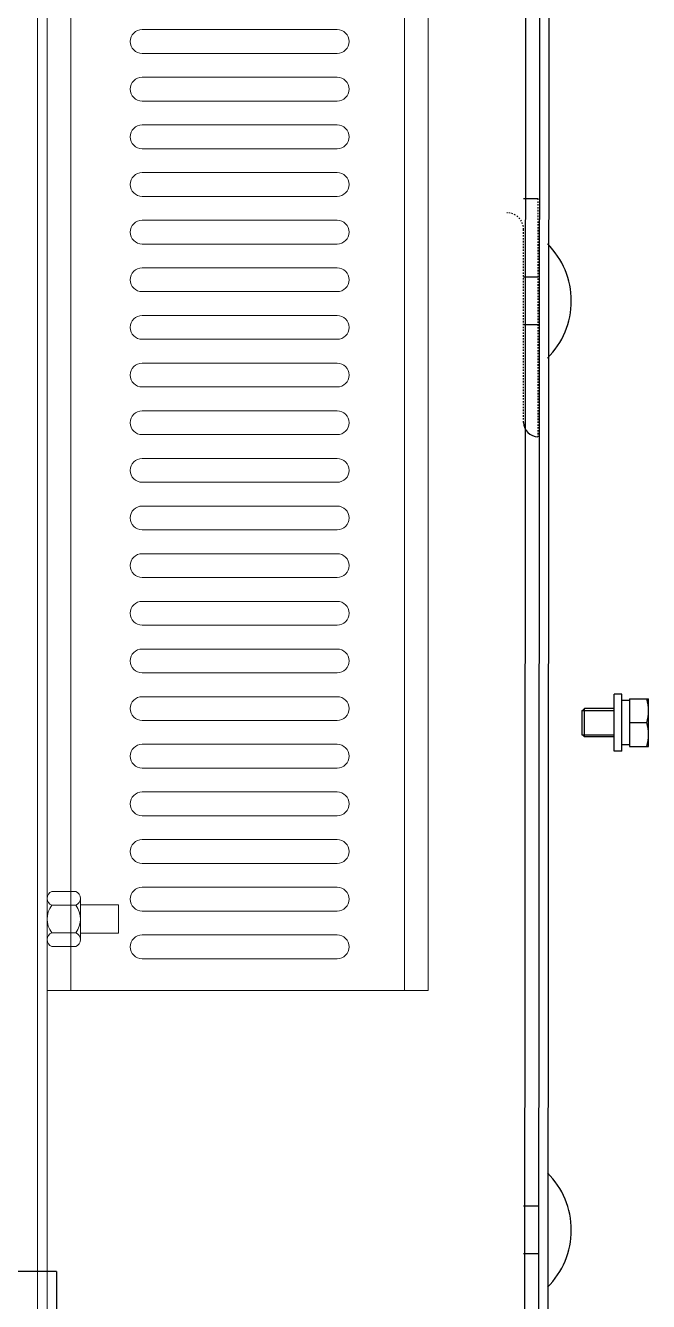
# Model space of a CAD drawing. Extents: x 54056 to 359947, y -41534 to 373650.
# Drawn here: x 84253.6 to 84384.3, y -36706.6 to -36438.8 of the extents above; entities that cross this region are included whole.
import ezdxf

# ---------------------------------------------------------------- set-up
doc = ezdxf.new("R2010")
doc.units = 0
doc.header["$LTSCALE"] = 3
doc.header["$MEASUREMENT"] = 0
doc.linetypes.add('CENTER', pattern=[50.8, 31.75, -6.35, 6.35, -6.35])
doc.linetypes.add('HIDDEN', pattern=[0.2, 0.1, -0.1])
doc.layers.get('0').update_dxf_attribs({"linetype": 'CONTINUOUS', "lineweight": 30})
for name, color, linetype in [('02___PRT_ALL_AXES', 7, 'CONTINUOUS'), ('1', 6, 'CENTER'), ('ROUNDS', 7, 'CONTINUOUS')]:
    doc.layers.add(name, color=color, linetype=linetype)
doc.layers.add('DIM', color=4, linetype='CONTINUOUS', lineweight=20)

# ---------------------------------------------------------------- blocks, each defined once
blk = doc.blocks.new('555115')
at = {"color": 0, "linetype": 'ByBlock', "lineweight": -2}
for p, q in [((104820.52, -9172.05), (104820.52, -9772.05)), ((104822.52, -9613.55), (104822.52, -9173.55)), ((104822.52, -9173.55), (104822.52, -9772.05)), ((104822.52, -9173.55), (104822.52, -9613.55)), ((104827.52, -9245.32), (104827.52, -9605.32)), ((104897.52, -9245.32), (104897.52, -9605.32)), ((104902.52, -9245.32), (104902.52, -9605.32)), ((104842.46, -9403.66), (104883.4, -9403.66)), ((104842.46, -9408.66), (104883.4, -9408.66)), ((104842.46, -9413.66), (104883.4, -9413.66)), ((104842.46, -9418.66), (104883.4, -9418.66)), ((104842.46, -9423.66), (104883.4, -9423.66)), ((104842.46, -9428.66), (104883.4, -9428.66)), ((104842.46, -9433.66), (104883.4, -9433.66)), ((104842.46, -9438.66), (104883.4, -9438.66)), ((104842.46, -9443.66), (104883.4, -9443.66)), ((104842.46, -9443.66), (104883.4, -9443.66)), ((104842.46, -9448.66), (104883.4, -9448.66)), ((104842.46, -9448.66), (104883.4, -9448.66)), ((104842.46, -9453.66), (104883.4, -9453.66)), ((104842.46, -9458.66), (104883.4, -9458.66)), ((104842.46, -9463.66), (104883.4, -9463.66)), ((104842.46, -9468.66), (104883.4, -9468.66)), ((104842.46, -9473.66), (104883.4, -9473.66)), ((104842.46, -9478.66), (104883.4, -9478.66)), ((104842.46, -9483.66), (104883.4, -9483.66)), ((104842.46, -9488.66), (104883.4, -9488.66)), ((104842.46, -9493.66), (104883.4, -9493.66)), ((104842.46, -9498.66), (104883.4, -9498.66)), ((104842.46, -9503.66), (104883.4, -9503.66)), ((104842.46, -9508.66), (104883.4, -9508.66)), ((104842.46, -9513.66), (104883.4, -9513.66)), ((104842.46, -9518.66), (104883.4, -9518.66)), ((104842.46, -9523.66), (104883.4, -9523.66)), ((104842.46, -9528.66), (104883.4, -9528.66)), ((104842.46, -9533.66), (104883.4, -9533.66)), ((104842.46, -9538.66), (104883.4, -9538.66)), ((104842.46, -9543.66), (104883.4, -9543.66)), ((104842.46, -9548.66), (104883.4, -9548.66)), ((104842.46, -9553.66), (104883.4, -9553.66)), ((104842.46, -9558.66), (104883.4, -9558.66)), ((104842.46, -9563.66), (104883.4, -9563.66)), ((104842.46, -9568.66), (104883.4, -9568.66)), ((104842.46, -9573.66), (104883.4, -9573.66)), ((104842.46, -9578.66), (104883.4, -9578.66)), ((104842.46, -9583.66), (104883.4, -9583.66)), ((104822.52, -9585.99), (104822.52, -9594.65)), ((104823.52, -9584.55), (104828.52, -9584.55)), ((104829.52, -9585.99), (104829.52, -9594.65)), ((104823.52, -9587.43), (104828.52, -9587.43)), ((104829.52, -9587.32), (104829.52, -9593.32)), ((104837.52, -9587.32), (104829.52, -9587.32)), ((104837.52, -9593.32), (104837.52, -9587.32)), ((104842.46, -9588.66), (104883.4, -9588.66)), ((104823.52, -9593.21), (104828.52, -9593.21)), ((104829.52, -9593.32), (104837.52, -9593.32)), ((104842.46, -9593.66), (104883.4, -9593.66)), ((104823.52, -9596.09), (104828.52, -9596.09)), ((104842.46, -9598.66), (104883.4, -9598.66))]:
    blk.add_line(p, q, dxfattribs=at)
for centre, radius, start, end in [((104842.46, -9406.16), 2.5, 90, 270), ((104883.4, -9406.16), 2.5, 270, 90), ((104842.46, -9416.16), 2.5, 90, 270), ((104883.4, -9416.16), 2.5, 270, 90), ((104842.46, -9426.16), 2.5, 90, 270), ((104883.4, -9426.16), 2.5, 270, 90), ((104842.46, -9436.16), 2.5, 90, 270), ((104883.4, -9436.16), 2.5, 270, 90), ((104842.46, -9446.16), 2.5, 90, 270), ((104842.46, -9446.16), 2.5, 90, 270), ((104883.4, -9446.16), 2.5, 270, 90), ((104883.4, -9446.16), 2.5, 270, 90), ((104842.46, -9456.16), 2.5, 90, 270), ((104883.4, -9456.16), 2.5, 270, 90), ((104842.46, -9466.16), 2.5, 90, 270), ((104883.4, -9466.16), 2.5, 270, 90), ((104842.46, -9476.16), 2.5, 90, 270), ((104883.4, -9476.16), 2.5, 270, 90), ((104842.46, -9486.16), 2.5, 90, 270), ((104883.4, -9486.16), 2.5, 270, 90), ((104842.46, -9496.16), 2.5, 90, 270), ((104883.4, -9496.16), 2.5, 270, 90), ((104842.46, -9506.16), 2.5, 90, 270), ((104883.4, -9506.16), 2.5, 270, 90), ((104842.46, -9516.16), 2.5, 90, 270), ((104883.4, -9516.16), 2.5, 270, 90), ((104842.46, -9526.16), 2.5, 90, 270), ((104883.4, -9526.16), 2.5, 270, 90), ((104842.46, -9536.16), 2.5, 90, 270), ((104883.4, -9536.16), 2.5, 270, 90), ((104842.46, -9546.16), 2.5, 90, 270), ((104883.4, -9546.16), 2.5, 270, 90), ((104842.46, -9556.16), 2.5, 90, 270), ((104883.4, -9556.16), 2.5, 270, 90), ((104842.46, -9566.16), 2.5, 90, 270), ((104883.4, -9566.16), 2.5, 270, 90), ((104842.46, -9576.16), 2.5, 90, 270), ((104883.4, -9576.16), 2.5, 270, 90), ((104842.46, -9586.16), 2.5, 90, 270), ((104883.4, -9586.16), 2.5, 270, 90), ((104824.06, -9585.99), 1.54, 110.57, 249.43), ((104827.98, -9585.99), 1.54, 290.57, 69.43), ((104827.19, -9590.32), 4.67, 141.7868, 218.2132), ((104824.85, -9590.32), 4.67, 321.7868, 38.2132), ((104824.06, -9594.65), 1.54, 110.57, 249.43), ((104827.98, -9594.65), 1.54, 290.57, 69.43), ((104842.46, -9596.16), 2.5, 90, 270), ((104883.4, -9596.16), 2.5, 270, 90)]:
    blk.add_arc(centre, radius, start, end, dxfattribs=at)
at = {"layer": '1', "color": 0, "linetype": 'ByBlock', "lineweight": -2}
for p, q in [((104822.52, -9594.65), (104822.52, -9605.32)), ((104822.52, -9605.32), (104902.52, -9605.32))]:
    blk.add_line(p, q, dxfattribs=at)

msp = doc.modelspace()

# ---------------------------------------------------------------- linework, layer by layer
at = {"color": 3, "linetype": 'Continuous'}
for p, q in [((84359.291, -35464.953), (84357.946, -37222.153)), ((84360.946, -37222.153), (84362.291, -35464.953))]:
    msp.add_line(p, q, dxfattribs=at)
at = {"color": 7, "linetype": 'Continuous'}
for p, q in [((84362.96, -37222.153), (84364.215, -35464.953)), ((84370.345, -36582.753), (84370.945, -36582.153)), ((84370.945, -36588.153), (84370.945, -36582.153)), ((84380.345, -36580.153), (84380.345, -36590.153)), ((84370.345, -36582.603), (84370.345, -36587.703)), ((84370.345, -36587.553), (84370.945, -36588.153)), ((84260.145, -36700.32), (84185.145, -36700.32)), ((84260.145, -36700.32), (84260.145, -36762.153))]:
    msp.add_line(p, q, dxfattribs=at)
at = {"color": 2, "linetype": 'Continuous'}
for p, q in [((84370.345, -36582.603), (84377.145, -36582.603)), ((84370.345, -36587.703), (84377.145, -36587.703))]:
    msp.add_line(p, q, dxfattribs=at)
at = {"layer": '02___PRT_ALL_AXES', "color": 7, "linetype": 'Continuous'}
for p, q in [((84361.145, -36491.653), (84358.145, -36491.653)), ((84361.145, -36501.653), (84358.145, -36501.653)), ((84378.745, -36579.153), (84377.145, -36579.153)), ((84377.145, -36591.153), (84377.145, -36579.153)), ((84378.745, -36591.153), (84378.745, -36579.153)), ((84377.145, -36582.153), (84370.945, -36582.153)), ((84380.345, -36580.503), (84378.745, -36580.503)), ((84380.345, -36580.153), (84384.345, -36580.153)), ((84384.345, -36590.153), (84384.345, -36580.153)), ((84380.345, -36585.153), (84384.025, -36585.153)), ((84377.145, -36588.153), (84370.945, -36588.153)), ((84380.345, -36589.803), (84378.745, -36589.803)), ((84380.345, -36590.153), (84384.345, -36590.153)), ((84378.745, -36591.153), (84377.145, -36591.153)), ((84361.145, -36686.653), (84358.145, -36686.653)), ((84361.145, -36696.653), (84358.145, -36696.653))]:
    msp.add_line(p, q, dxfattribs=at)
for centre in [(84351.245, -36496.653), (84351.245, -36691.653)]:
    msp.add_arc(centre, 16.9, 314.76027, 45.23973, dxfattribs=at)
for points in [[(84384.345, -36582.653), (84384.345, -36581.813), (84384.22, -36580.97), (84384.025, -36580.153)], [(84384.025, -36585.153), (84384.22, -36584.336), (84384.345, -36583.493), (84384.345, -36582.653)], [(84384.345, -36587.653), (84384.345, -36586.813), (84384.22, -36585.97), (84384.025, -36585.153)], [(84384.025, -36590.153), (84384.22, -36589.336), (84384.345, -36588.493), (84384.345, -36587.653)]]:
    msp.add_open_spline(points, degree=3, dxfattribs=at)
at = {"layer": 'ROUNDS', "color": 7, "linetype": 'Continuous'}
msp.add_line((84358.145, -36475.153), (84361.145, -36475.153), dxfattribs=at)
at = {"layer": 'ROUNDS', "color": 8, "linetype": 'HIDDEN'}
for p, q in [((84361.145, -36475.153), (84361.145, -36525.153)), ((84358.145, -36522.153), (84358.145, -36481.653))]:
    msp.add_line(p, q, dxfattribs=at)
msp.add_arc((84354.645, -36481.653), 3.5, 0, 90, dxfattribs=at)
at = {"layer": 'ROUNDS', "color": 7, "linetype": 'Continuous'}
msp.add_arc((84361.145, -36522.153), 3, 180, 270, dxfattribs=at)

# ---------------------------------------------------------------- block references
at = {"layer": 'DIM', "color": 2}
msp.add_blockref('555115', (-20564.375, -27036.044), dxfattribs=at)

doc.saveas('drawing.dxf')
